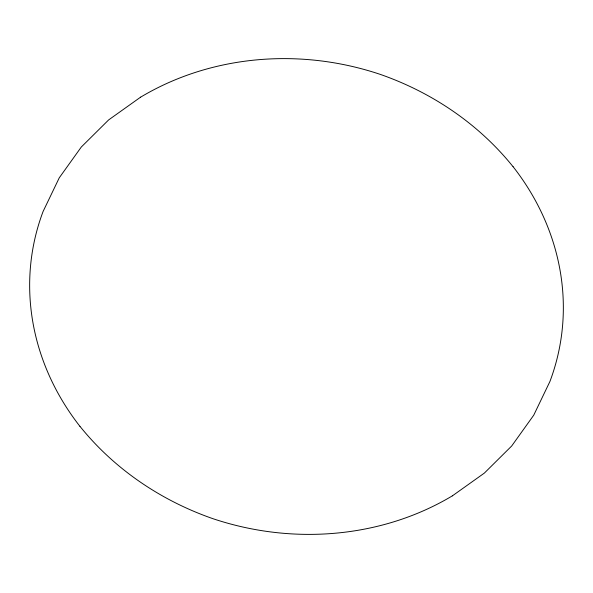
<?xml version="1.0" encoding="UTF-8"?>
<svg xmlns="http://www.w3.org/2000/svg" width="593" height="593" viewBox="0 0 593 593"><rect width="100%" height="100%" fill="white"/><g stroke="black" fill="none" stroke-linecap="round" stroke-linejoin="round"><path stroke-width="0.89" d="M140.6 97.156L108.638 119.912L81.3 147.02L59.263 177.811L43.074 211.516A261.728 233.62 13.1 0 0 79.907 426.308M452.4 495.844L484.362 473.088L511.7 445.98L533.737 415.189L549.926 381.484A261.728 233.62 13.1 0 0 513.093 166.692M513.071 166.707C478.677 123.87 431.823 92.323 380.076 74.318A271.438 242.278 13.1 0 0 140.608 97.17M79.929 426.293C114.323 469.13 161.177 500.677 212.924 518.682A271.438 242.278 13.1 0 0 452.392 495.83"/></g></svg>
